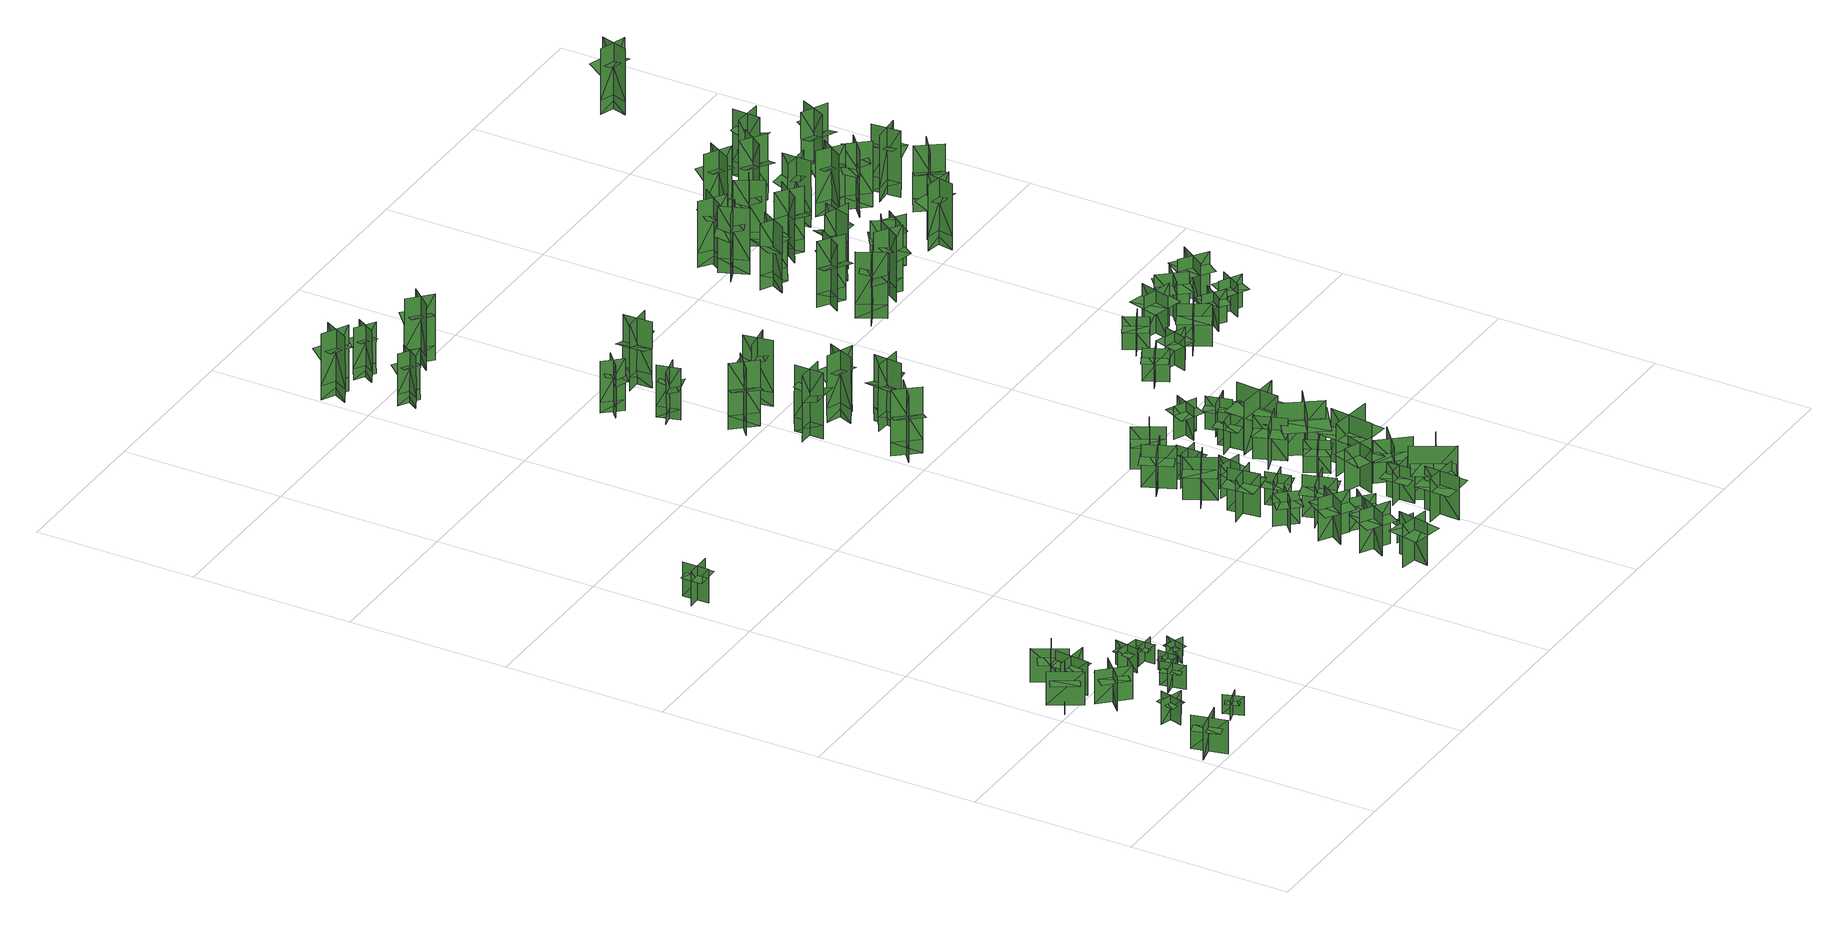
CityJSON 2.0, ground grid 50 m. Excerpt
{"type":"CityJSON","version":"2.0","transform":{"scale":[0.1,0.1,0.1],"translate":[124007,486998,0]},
"CityObjects":{
"tree1":{"type":"SolitaryVegetationObject","geometry":[{"type":"MultiSurface","lod":"1","boundaries":[[[0,1,2]],[[0,2,3]],[[4,5,6]],[[4,6,7]],[[8,9,10]],[[8,10,11]],[[8,11,12]],[[8,12,13]]]}]},
"tree2":{"type":"SolitaryVegetationObject","geometry":[{"type":"MultiSurface","lod":"1","boundaries":[[[14,15,16]],[[14,16,17]],[[18,19,20]],[[18,20,21]],[[22,23,24]],[[22,24,25]],[[22,25,26]],[[22,26,27]]]}]},
"tree3":{"type":"SolitaryVegetationObject","geometry":[{"type":"MultiSurface","lod":"1","boundaries":[[[28,29,30]],[[28,30,31]],[[32,33,34]],[[32,34,35]],[[36,37,38]],[[36,38,39]],[[36,39,40]],[[36,40,41]]]}]},
"tree4":{"type":"SolitaryVegetationObject","geometry":[{"type":"MultiSurface","lod":"1","boundaries":[[[42,43,44]],[[42,44,45]],[[46,47,48]],[[46,48,49]],[[50,51,52]],[[50,52,53]],[[50,53,54]],[[50,54,55]]]}]},
"tree5":{"type":"SolitaryVegetationObject","geometry":[{"type":"MultiSurface","lod":"1","boundaries":[[[56,57,58]],[[56,58,59]],[[60,61,62]],[[60,62,63]],[[64,65,66]],[[64,66,67]],[[64,67,68]],[[64,68,69]]]}]},
"tree6":{"type":"SolitaryVegetationObject","geometry":[{"type":"MultiSurface","lod":"1","boundaries":[[[70,71,72]],[[70,72,73]],[[74,75,76]],[[74,76,77]],[[78,79,80]],[[78,80,81]],[[78,81,82]],[[78,82,83]]]}]},
"tree7":{"type":"SolitaryVegetationObject","geometry":[{"type":"MultiSurface","lod":"1","boundaries":[[[84,85,86]],[[84,86,87]],[[88,89,90]],[[88,90,91]],[[92,93,94]],[[92,94,95]],[[92,95,96]],[[92,96,97]]]}]},
"tree8":{"type":"SolitaryVegetationObject","geometry":[{"type":"MultiSurface","lod":"1","boundaries":[[[98,99,100]],[[98,100,101]],[[102,103,104]],[[102,104,105]],[[106,107,108]],[[106,108,109]],[[106,109,110]],[[106,110,111]]]}]},
"tree9":{"type":"SolitaryVegetationObject","geometry":[{"type":"MultiSurface","lod":"1","boundaries":[[[112,113,114]],[[112,114,115]],[[116,117,118]],[[116,118,119]],[[120,121,122]],[[120,122,123]],[[120,123,124]],[[120,124,125]]]}]},
"tree10":{"type":"SolitaryVegetationObject","geometry":[{"type":"MultiSurface","lod":"1","boundaries":[[[126,127,128]],[[126,128,129]],[[130,131,132]],[[130,132,133]],[[134,135,136]],[[134,136,137]],[[134,137,138]],[[134,138,139]]]}]},
"tree11":{"type":"SolitaryVegetationObject","geometry":[{"type":"MultiSurface","lod":"1","boundaries":[[[140,141,142]],[[140,142,143]],[[144,145,146]],[[144,146,147]],[[148,149,150]],[[148,150,151]],[[148,151,152]],[[148,152,153]]]}]},
"tree12":{"type":"SolitaryVegetationObject","geometry":[{"type":"MultiSurface","lod":"1","boundaries":[[[154,155,156]],[[154,156,157]],[[158,159,160]],[[158,160,161]],[[162,163,164]],[[162,164,165]],[[162,165,166]],[[162,166,167]]]}]},
"tree13":{"type":"SolitaryVegetationObject","geometry":[{"type":"MultiSurface","lod":"1","boundaries":[[[168,169,170]],[[168,170,171]],[[172,173,174]],[[172,174,175]],[[176,177,178]],[[176,178,179]],[[176,180,181]],[[176,181,177]]]}]},
"tree14":{"type":"SolitaryVegetationObject","geometry":[{"type":"MultiSurface","lod":"1","boundaries":[[[182,183,184]],[[182,184,185]],[[186,187,188]],[[186,188,189]],[[190,191,192]],[[190,192,193]],[[190,193,194]],[[190,194,195]]]}]},
"tree15":{"type":"SolitaryVegetationObject","geometry":[{"type":"MultiSurface","lod":"1","boundaries":[[[196,197,198]],[[196,198,199]],[[200,201,202]],[[200,202,203]],[[204,205,206]],[[204,206,207]],[[204,207,208]],[[204,208,209]]]}]},
"tree16":{"type":"SolitaryVegetationObject","geometry":[{"type":"MultiSurface","lod":"1","boundaries":[[[210,211,212]],[[210,212,213]],[[214,215,216]],[[214,216,217]],[[218,219,220]],[[218,220,221]],[[218,221,222]],[[218,222,223]]]}]},
"tree17":{"type":"SolitaryVegetationObject","geometry":[{"type":"MultiSurface","lod":"1","boundaries":[[[224,225,226]],[[224,226,227]],[[228,229,230]],[[228,230,231]],[[232,233,234]],[[232,234,235]],[[232,235,236]],[[232,236,237]]]}]},
"tree18":{"type":"SolitaryVegetationObject","geometry":[{"type":"MultiSurface","lod":"1","boundaries":[[[238,239,240]],[[238,240,241]],[[242,243,244]],[[242,244,245]],[[246,247,248]],[[246,248,249]],[[246,249,250]],[[246,250,251]]]}]},
"tree19":{"type":"SolitaryVegetationObject","geometry":[{"type":"MultiSurface","lod":"1","boundaries":[[[252,253,254]],[[252,254,255]],[[256,257,258]],[[256,258,259]],[[260,261,262]],[[260,262,263]],[[260,263,264]],[[260,264,265]]]}]},
"tree20":{"type":"SolitaryVegetationObject","geometry":[{"type":"MultiSurface","lod":"1","boundaries":[[[266,267,268]],[[266,268,269]],[[270,271,272]],[[270,272,273]],[[274,275,276]],[[274,276,277]],[[274,277,278]],[[274,278,279]]]}]},
"tree21":{"type":"SolitaryVegetationObject","geometry":[{"type":"MultiSurface","lod":"1","boundaries":[[[280,281,282]],[[280,282,283]],[[284,285,286]],[[284,286,287]],[[288,289,290]],[[288,290,291]],[[288,291,292]],[[288,292,293]]]}]},
"tree22":{"type":"SolitaryVegetationObject","geometry":[{"type":"MultiSurface","lod":"1","boundaries":[[[294,295,296]],[[294,296,297]],[[298,299,300]],[[298,300,301]],[[302,303,304]],[[302,304,305]],[[302,305,306]],[[302,306,307]]]}]},
"tree23":{"type":"SolitaryVegetationObject","geometry":[{"type":"MultiSurface","lod":"1","boundaries":[[[308,309,310]],[[308,310,311]],[[312,313,314]],[[312,314,315]],[[316,317,318]],[[316,318,319]],[[316,319,320]],[[316,320,321]]]}]},
"tree24":{"type":"SolitaryVegetationObject","geometry":[{"type":"MultiSurface","lod":"1","boundaries":[[[322,323,324]],[[322,324,325]],[[326,327,328]],[[326,328,329]],[[330,331,327]],[[330,327,326]],[[332,333,323]],[[332,323,322]],[[334,335,336]],[[334,336,337]],[[338,339,340]],[[338,340,341]]]}]},
"tree25":{"type":"SolitaryVegetationObject","geometry":[{"type":"MultiSurface","lod":"1","boundaries":[[[342,343,344]],[[342,344,345]],[[346,347,348]],[[346,348,349]],[[350,351,347]],[[350,347,346]],[[352,353,343]],[[352,343,342]],[[354,355,356]],[[354,356,357]],[[358,359,360]],[[358,360,361]]]}]},
"tree26":{"type":"SolitaryVegetationObject","geometry":[{"type":"MultiSurface","lod":"1","boundaries":[[[362,363,364]],[[362,364,365]],[[366,367,368]],[[366,368,369]],[[370,371,372]],[[370,372,373]],[[370,373,374]],[[370,374,375]]]}]},
"tree27":{"type":"SolitaryVegetationObject","geometry":[{"type":"MultiSurface","lod":"1","boundaries":[[[376,377,378]],[[376,378,379]],[[380,381,382]],[[380,382,383]],[[384,385,381]],[[384,381,380]],[[386,387,377]],[[386,377,376]],[[388,389,390]],[[388,390,391]],[[392,393,394]],[[392,394,395]]]}]},
"tree28":{"type":"SolitaryVegetationObject","geometry":[{"type":"MultiSurface","lod":"1","boundaries":[[[396,397,398]],[[396,398,399]],[[400,401,402]],[[400,402,403]],[[404,405,406]],[[404,406,407]],[[404,407,408]],[[404,408,409]]]}]},
"tree29":{"type":"SolitaryVegetationObject","geometry":[{"type":"MultiSurface","lod":"1","boundaries":[[[410,411,412]],[[410,412,413]],[[414,415,416]],[[414,416,417]],[[418,419,420]],[[418,420,421]],[[418,421,422]],[[418,422,423]]]}]},
"tree30":{"type":"SolitaryVegetationObject","geometry":[{"type":"MultiSurface","lod":"1","boundaries":[[[424,425,426]],[[424,426,427]],[[428,429,430]],[[428,430,431]],[[432,433,434]],[[432,434,435]],[[432,435,436]],[[432,436,437]]]}]},
"tree31":{"type":"SolitaryVegetationObject","geometry":[{"type":"MultiSurface","lod":"1","boundaries":[[[438,439,440]],[[438,440,441]],[[442,443,444]],[[442,444,445]],[[446,447,443]],[[446,443,442]],[[448,449,439]],[[448,439,438]],[[450,451,452]],[[450,452,453]],[[454,455,456]],[[454,456,457]]]}]},
"tree32":{"type":"SolitaryVegetationObject","geometry":[{"type":"MultiSurface","lod":"1","boundaries":[[[458,459,460]],[[458,460,461]],[[462,463,464]],[[462,464,465]],[[466,467,463]],[[466,463,462]],[[468,469,459]],[[468,459,458]],[[470,471,472]],[[470,472,473]],[[474,475,476]],[[474,476,477]]]}]},
"tree33":{"type":"SolitaryVegetationObject","geometry":[{"type":"MultiSurface","lod":"1","boundaries":[[[478,479,480]],[[478,480,481]],[[482,483,484]],[[482,484,485]],[[486,487,483]],[[486,483,482]],[[488,489,479]],[[488,479,478]],[[490,491,492]],[[490,492,493]],[[494,495,496]],[[494,496,497]]]}]},
"tree34":{"type":"SolitaryVegetationObject","geometry":[{"type":"MultiSurface","lod":"1","boundaries":[[[498,499,500]],[[498,500,501]],[[502,503,504]],[[502,504,505]],[[506,507,503]],[[506,503,502]],[[508,509,499]],[[508,499,498]],[[510,511,512]],[[510,512,513]],[[514,515,516]],[[514,516,517]]]}]},
"tree35":{"type":"SolitaryVegetationObject","geometry":[{"type":"MultiSurface","lod":"1","boundaries":[[[518,519,520]],[[518,520,521]],[[522,523,524]],[[522,524,525]],[[526,527,528]],[[526,528,529]],[[526,529,530]],[[526,530,531]]]}]},
"tree36":{"type":"SolitaryVegetationObject","geometry":[{"type":"MultiSurface","lod":"1","boundaries":[[[532,533,534]],[[532,534,535]],[[536,537,538]],[[536,538,539]],[[540,541,542]],[[540,542,543]],[[540,543,544]],[[540,544,545]]]}]},
"tree37":{"type":"SolitaryVegetationObject","geometry":[{"type":"MultiSurface","lod":"1","boundaries":[[[546,547,548]],[[546,548,549]],[[550,551,552]],[[550,552,553]],[[554,555,551]],[[554,551,550]],[[556,557,547]],[[556,547,546]],[[558,559,560]],[[558,560,561]],[[562,563,564]],[[562,564,565]]]}]},
"tree38":{"type":"SolitaryVegetationObject","geometry":[{"type":"MultiSurface","lod":"1","boundaries":[[[566,567,568]],[[566,568,569]],[[570,571,572]],[[570,572,573]],[[574,575,576]],[[574,576,577]],[[574,577,578]],[[574,578,579]]]}]},
"tree39":{"type":"SolitaryVegetationObject","geometry":[{"type":"MultiSurface","lod":"1","boundaries":[[[580,581,582]],[[580,582,583]],[[584,585,586]],[[584,586,587]],[[588,589,590]],[[588,590,591]],[[588,591,592]],[[588,592,593]]]}]},
"tree40":{"type":"SolitaryVegetationObject","geometry":[{"type":"MultiSurface","lod":"1","boundaries":[[[594,595,596]],[[594,596,597]],[[598,599,600]],[[598,600,601]],[[602,603,599]],[[602,599,598]],[[604,605,595]],[[604,595,594]],[[606,607,608]],[[606,608,609]],[[610,611,612]],[[610,612,613]]]}]},
"tree41":{"type":"SolitaryVegetationObject","geometry":[{"type":"MultiSurface","lod":"1","boundaries":[[[614,615,616]],[[614,616,617]],[[618,619,620]],[[618,620,621]],[[622,623,624]],[[622,624,625]],[[622,625,626]],[[622,626,627]]]}]},
"tree42":{"type":"SolitaryVegetationObject","geometry":[{"type":"MultiSurface","lod":"1","boundaries":[[[628,629,630]],[[628,630,631]],[[632,633,634]],[[632,634,635]],[[636,637,633]],[[636,633,632]],[[638,639,629]],[[638,629,628]],[[640,641,642]],[[640,642,643]],[[644,645,646]],[[644,646,647]]]}]},
"tree43":{"type":"SolitaryVegetationObject","geometry":[{"type":"MultiSurface","lod":"1","boundaries":[[[648,649,650]],[[648,650,651]],[[652,653,654]],[[652,654,655]],[[656,657,658]],[[656,658,659]],[[656,659,660]],[[656,660,661]]]}]},
"tree44":{"type":"SolitaryVegetationObject","geometry":[{"type":"MultiSurface","lod":"1","boundaries":[[[662,663,664]],[[662,664,665]],[[666,667,668]],[[666,668,669]],[[670,671,667]],[[670,667,666]],[[672,673,663]],[[672,663,662]],[[674,675,676]],[[674,676,677]],[[678,679,680]],[[678,680,681]]]}]},
"tree45":{"type":"SolitaryVegetationObject","geometry":[{"type":"MultiSurface","lod":"1","boundaries":[[[682,683,684]],[[682,684,685]],[[686,687,688]],[[686,688,689]],[[690,691,687]],[[690,687,686]],[[692,693,683]],[[692,683,682]],[[694,695,696]],[[694,696,697]],[[698,699,700]],[[698,700,701]]]}]},
"tree46":{"type":"SolitaryVegetationObject","geometry":[{"type":"MultiSurface","lod":"1","boundaries":[[[702,703,704]],[[702,704,705]],[[706,707,708]],[[706,708,709]],[[710,711,707]],[[710,707,706]],[[712,713,703]],[[712,703,702]],[[714,715,716]],[[714,716,717]],[[718,719,720]],[[718,720,721]]]}]},
"tree47":{"type":"SolitaryVegetationObject","geometry":[{"type":"MultiSurface","lod":"1","boundaries":[[[722,723,724]],[[722,724,725]],[[726,727,728]],[[726,728,729]],[[730,731,732]],[[730,732,733]],[[730,733,734]],[[730,734,735]]]}]},
"tree48":{"type":"SolitaryVegetationObject","geometry":[{"type":"MultiSurface","lod":"1","boundaries":[[[736,737,738]],[[736,738,739]],[[740,741,742]],[[740,742,743]],[[744,745,746]],[[744,746,747]],[[744,747,748]],[[744,748,749]]]}]},
"tree49":{"type":"SolitaryVegetationObject","geometry":[{"type":"MultiSurface","lod":"1","boundaries":[[[750,751,752]],[[750,752,753]],[[754,755,756]],[[754,756,757]],[[758,759,760]],[[758,760,761]],[[758,761,762]],[[758,762,763]]]}]},
"tree50":{"type":"SolitaryVegetationObject","geometry":[{"type":"MultiSurface","lod":"1","boundaries":[[[764,765,766]],[[764,766,767]],[[768,769,770]],[[768,770,771]],[[772,773,774]],[[772,774,775]],[[772,775,776]],[[772,776,777]]]}]},
"tree51":{"type":"SolitaryVegetationObject","geometry":[{"type":"MultiSurface","lod":"1","boundaries":[[[778,779,780]],[[778,780,781]],[[782,783,784]],[[782,784,785]],[[786,787,788]],[[786,788,789]],[[786,789,790]],[[786,790,791]]]}]},
"tree52":{"type":"SolitaryVegetationObject","geometry":[{"type":"MultiSurface","lod":"1","boundaries":[[[792,793,794]],[[792,794,795]],[[796,797,798]],[[796,798,799]],[[800,801,802]],[[800,802,803]],[[800,803,804]],[[800,804,805]]]}]},
"tree53":{"type":"SolitaryVegetationObject","geometry":[{"type":"MultiSurface","lod":"1","boundaries":[[[806,807,808]],[[806,808,809]],[[810,811,812]],[[810,812,813]],[[814,815,816]],[[814,816,817]],[[814,817,818]],[[814,818,819]]]}]},
"tree54":{"type":"SolitaryVegetationObject","geometry":[{"type":"MultiSurface","lod":"1","boundaries":[[[820,821,822]],[[820,822,823]],[[824,825,826]],[[824,826,827]],[[828,829,830]],[[828,830,831]],[[828,831,832]],[[828,832,833]]]}]},
"tree55":{"type":"SolitaryVegetationObject","geometry":[{"type":"MultiSurface","lod":"1","boundaries":[[[834,835,836]],[[834,836,837]],[[838,839,840]],[[838,840,841]],[[842,843,844]],[[842,844,845]],[[842,845,846]],[[842,846,847]]]}]},
"tree56":{"type":"SolitaryVegetationObject","geometry":[{"type":"MultiSurface","lod":"1","boundaries":[[[848,849,850]],[[848,850,851]],[[852,853,854]],[[852,854,855]],[[856,857,853]],[[856,853,852]],[[858,859,849]],[[858,849,848]],[[860,861,862]],[[860,862,863]],[[864,865,866]],[[864,866,867]]]}]},
"tree57":{"type":"SolitaryVegetationObject","geometry":[{"type":"MultiSurface","lod":"1","boundaries":[[[868,869,870]],[[868,870,871]],[[872,873,874]],[[872,874,875]],[[876,877,878]],[[876,878,879]],[[876,879,880]],[[876,880,881]]]}]},
"tree58":{"type":"SolitaryVegetationObject","geometry":[{"type":"MultiSurface","lod":"1","boundaries":[[[882,883,884]],[[882,884,885]],[[886,887,888]],[[886,888,889]],[[890,891,887]],[[890,887,886]],[[892,893,883]],[[892,883,882]],[[894,895,896]],[[894,896,897]],[[898,899,900]],[[898,900,901]]]}]},
"tree59":{"type":"SolitaryVegetationObject","geometry":[{"type":"MultiSurface","lod":"1","boundaries":[[[902,903,904]],[[902,904,905]],[[906,907,908]],[[906,908,909]],[[910,911,912]],[[910,912,913]],[[910,913,914]],[[910,914,915]]]}]},
"tree60":{"type":"SolitaryVegetationObject","geometry":[{"type":"MultiSurface","lod":"1","boundaries":[[[916,917,918]],[[916,918,919]],[[920,921,922]],[[920,922,923]],[[924,925,921]],[[924,921,920]],[[926,927,917]],[[926,917,916]],[[928,929,930]],[[928,930,931]],[[932,933,934]],[[932,934,935]]]}]},
"tree61":{"type":"SolitaryVegetationObject","geometry":[{"type":"MultiSurface","lod":"1","boundaries":[[[936,937,938]],[[936,938,939]],[[940,941,942]],[[940,942,943]],[[944,945,946]],[[944,946,947]],[[944,947,948]],[[944,948,949]]]}]},
"tree62":{"type":"SolitaryVegetationObject","geometry":[{"type":"MultiSurface","lod":"1","boundaries":[[[950,951,952]],[[950,952,953]],[[954,955,956]],[[954,956,957]],[[958,959,955]],[[958,955,954]],[[960,961,951]],[[960,951,950]],[[962,963,964]],[[962,964,965]],[[966,967,968]],[[966,968,969]]]}]},
"tree63":{"type":"SolitaryVegetationObject","geometry":[{"type":"MultiSurface","lod":"1","boundaries":[[[970,971,972]],[[970,972,973]],[[974,975,976]],[[974,976,977]],[[978,979,975]],[[978,975,974]],[[980,981,971]],[[980,971,970]],[[982,983,984]],[[982,984,985]],[[986,987,988]],[[986,988,989]]]}]},
"tree64":{"type":"SolitaryVegetationObject","geometry":[{"type":"MultiSurface","lod":"1","boundaries":[[[990,991,992]],[[990,992,993]],[[994,995,996]],[[994,996,997]],[[998,999,1000]],[[998,1000,1001]],[[998,1001,1002]],[[998,1002,1003]]]}]},
"tree65":{"type":"SolitaryVegetationObject","geometry":[{"type":"MultiSurface","lod":"1","boundaries":[[[1004,1005,1006]],[[1004,1006,1007]],[[1008,1009,1010]],[[1008,1010,1011]],[[1012,1013,1009]],[[1012,1009,1008]],[[1014,1015,1005]],[[1014,1005,1004]],[[1016,1017,1018]],[[1016,1018,1019]],[[1020,1021,1022]],[[1020,1022,1023]]]}]},
"tree66":{"type":"SolitaryVegetationObject","geometry":[{"type":"MultiSurface","lod":"1","boundaries":[[[1024,1025,1026]],[[1024,1026,1027]],[[1028,1029,1030]],[[1028,1030,1031]],[[1032,1033,1029]],[[1032,1029,1028]],[[1034,1035,1025]],[[1034,1025,1024]],[[1036,1037,1038]],[[1036,1038,1039]],[[1040,1041,1042]],[[1040,1042,1043]]]}]},
"tree67":{"type":"SolitaryVegetationObject","geometry":[{"type":"MultiSurface","lod":"1","boundaries":[[[1044,1045,1046]],[[1044,1046,1047]],[[1048,1049,1050]],[[1048,1050,1051]],[[1052,1053,1054]],[[1052,1054,1055]],[[1052,1055,1056]],[[1052,1056,1057]]]}]},
"tree68":{"type":"SolitaryVegetationObject","geometry":[{"type":"MultiSurface","lod":"1","boundaries":[[[1058,1059,1060]],[[1058,1060,1061]],[[1062,1063,1064]],[[1062,1064,1065]],[[1066,1067,1063]],[[1066,1063,1062]],[[1068,1069,1059]],[[1068,1059,1058]],[[1070,1071,1072]],[[1070,1072,1073]],[[1074,1075,1076]],[[1074,1076,1077]]]}]},
"tree69":{"type":"SolitaryVegetationObject","geometry":[{"type":"MultiSurface","lod":"1","boundaries":[[[1078,1079,1080]],[[1078,1080,1081]],[[1082,1083,1084]],[[1082,1084,1085]],[[1086,1087,1083]],[[1086,1083,1082]],[[1088,1089,1079]],[[1088,1079,1078]],[[1090,1091,1092]],[[1090,1092,1093]],[[1094,1095,1096]],[[1094,1096,1097]]]}]},
"tree70":{"type":"SolitaryVegetationObject","geometry":[{"type":"MultiSurface","lod":"1","boundaries":[[[1098,1099,1100]],[[1098,1100,1101]],[[1102,1103,1104]],[[1102,1104,1105]],[[1106,1107,1103]],[[1106,1103,1102]],[[1108,1109,1099]],[[1108,1099,1098]],[[1110,1111,1112]],[[1110,1112,1113]],[[1114,1115,1116]],[[1114,1116,1117]]]}]},
"tree71":{"type":"SolitaryVegetationObject","geometry":[{"type":"MultiSurface","lod":"1","boundaries":[[[1118,1119,1120]],[[1118,1120,1121]],[[1122,1123,1124]],[[1122,1124,1125]],[[1126,1127,1128]],[[1126,1128,1129]],[[1126,1129,1130]],[[1126,1130,1131]]]}]},
"tree72":{"type":"SolitaryVegetationObject","geometry":[{"type":"MultiSurface","lod":"1","boundaries":[[[1132,1133,1134]],[[1132,1134,1135]],[[1136,1137,1138]],[[1136,1138,1139]],[[1140,1141,1137]],[[1140,1137,1136]],[[1142,1143,1133]],[[1142,1133,1132]],[[1144,1145,1146]],[[1144,1146,1147]],[[1148,1149,1150]],[[1148,1150,1151]]]}]},
"tree73":{"type":"SolitaryVegetationObject","geometry":[{"type":"MultiSurface","lod":"1","boundaries":[[[1152,1153,1154]],[[1152,1154,1155]],[[1156,1157,1158]],[[1156,1158,1159]],[[1160,1161,1162]],[[1160,1162,1163]],[[1160,1163,1164]],[[1160,1164,1165]]]}]},
"tree74":{"type":"SolitaryVegetationObject","geometry":[{"type":"MultiSurface","lod":"1","boundaries":[[[1166,1167,1168]],[[1166,1168,1169]],[[1170,1171,1172]],[[1170,1172,1173]],[[1174,1175,1171]],[[1174,1171,1170]],[[1176,1177,1167]],[[1176,1167,1166]],[[1178,1179,1180]],[[1178,1180,1181]],[[1182,1183,1184]],[[1182,1184,1185]]]}]},
"tree75":{"type":"SolitaryVegetationObject","geometry":[{"type":"MultiSurface","lod":"1","boundaries":[[[1186,1187,1188]],[[1186,1188,1189]],[[1190,1191,1192]],[[1190,1192,1193]],[[1194,1195,1191]],[[1194,1191,1190]],[[1196,1197,1187]],[[1196,1187,1186]],[[1198,1199,1200]],[[1198,1200,1201]],[[1202,1203,1204]],[[1202,1204,1205]]]}]},
"tree76":{"type":"SolitaryVegetationObject","geometry":[{"type":"MultiSurface","lod":"1","boundaries":[[[1206,1207,1208]],[[1206,1208,1209]],[[1210,1211,1212]],[[1210,1212,1213]],[[1214,1215,1211]],[[1214,1211,1210]],[[1216,1217,1207]],[[1216,1207,1206]],[[1218,1219,1220]],[[1218,1220,1221]],[[1222,1223,1224]],[[1222,1224,1225]]]}]},
"tree77":{"type":"SolitaryVegetationObject","geometry":[{"type":"MultiSurface","lod":"1","boundaries":[[[1226,1227,1228]],[[1226,1228,1229]],[[1230,1231,1232]],[[1230,1232,1233]],[[1234,1235,1231]],[[1234,1231,1230]],[[1236,1237,1227]],[[1236,1227,1226]],[[1238,1239,1240]],[[1238,1240,1241]],[[1242,1243,1244]],[[1242,1244,1245]]]}]},
"tree78":{"type":"SolitaryVegetationObject","geometry":[{"type":"MultiSurface","lod":"1","boundaries":[[[1246,1247,1248]],[[1246,1248,1249]],[[1250,1251,1252]],[[1250,1252,1253]],[[1254,1255,1251]],[[1254,1251,1250]],[[1256,1257,1247]],[[1256,1247,1246]],[[1258,1259,1260]],[[1258,1260,1261]],[[1262,1263,1264]],[[1262,1264,1265]]]}]},
"tree79":{"type":"SolitaryVegetationObject","geometry":[{"type":"MultiSurface","lod":"1","boundaries":[[[1266,1267,1268]],[[1266,1268,1269]],[[1270,1271,1272]],[[1270,1272,1273]],[[1274,1275,1271]],[[1274,1271,1270]],[[1276,1277,1267]],[[1276,1267,1266]],[[1278,1279,1280]],[[1278,1280,1281]],[[1282,1283,1284]],[[1282,1284,1285]]]}]},
"tree80":{"type":"SolitaryVegetationObject","geometry":[{"type":"MultiSurface","lod":"1","boundaries":[[[1286,1287,1288]],[[1286,1288,1289]],[[1290,1291,1292]],[[1290,1292,1293]],[[1294,1295,1291]],[[1294,1291,1290]],[[1296,1297,1287]],[[1296,1287,1286]],[[1298,1299,1300]],[[1298,1300,1301]],[[1302,1303,1304]],[[1302,1304,1305]]]}]},
"tree81":{"type":"SolitaryVegetationObject","geometry":[{"type":"MultiSurface","lod":"1","boundaries":[[[1306,1307,1308]],[[1306,1308,1309]],[[1310,1311,1312]],[[1310,1312,1313]],[[1314,1315,1311]],[[1314,1311,1310]],[[1316,1317,1307]],[[1316,1307,1306]],[[1318,1319,1320]],[[1318,1320,1321]],[[1322,1323,1324]],[[1322,1324,1325]]]}]},
"tree82":{"type":"SolitaryVegetationObject","geometry":[{"type":"MultiSurface","lod":"1","boundaries":[[[1326,1327,1328]],[[1326,1328,1329]],[[1330,1331,1332]],[[1330,1332,1333]],[[1334,1335,1331]],[[1334,1331,1330]],[[1336,1337,1327]],[[1336,1327,1326]],[[1338,1339,1340]],[[1338,1340,1341]],[[1342,1343,1344]],[[1342,1344,1345]]]}]},
"tree83":{"type":"SolitaryVegetationObject","geometry":[{"type":"MultiSurface","lod":"1","boundaries":[[[1346,1347,1348]],[[1346,1348,1349]],[[1350,1351,1352]],[[1350,1352,1353]],[[1354,1355,1351]],[[1354,1351,1350]],[[1356,1357,1347]],[[1356,1347,1346]],[[1358,1359,1360]],[[1358,1360,1361]],[[1362,1363,1364]],[[1362,1364,1365]]]}]},
"tree84":{"type":"SolitaryVegetationObject","geometry":[{"type":"MultiSurface","lod":"1","boundaries":[[[1366,1367,1368]],[[1366,1368,1369]],[[1370,1371,1372]],[[1370,1372,1373]],[[1374,1375,1371]],[[1374,1371,1370]],[[1376,1377,1367]],[[1376,1367,1366]],[[1378,1379,1380]],[[1378,1380,1381]],[[1382,1383,1384]],[[1382,1384,1385]]]}]}
},
"vertices":[
[42,112,12],[67,6,12],[67,6,121],[42,112,121],[4,50,12],[4,50,121],[110,74,121],[110,74,12],[44,103,92],[9,93,92],[32,11,92],[67,21,92],[102,30,92],[79,112,92],
[161,272,12],[139,198,12],[139,198,90],[161,272,90],[115,247,12],[115,247,90],[190,225,90],[190,225,12],[159,266,69],[134,272,69],[119,213,69],[144,207,69],[169,201,69],[184,260,69],
[50,578,12],[103,484,12],[103,484,120],[50,578,120],[31,508,12],[31,508,120],[125,561,120],[125,561,12],[55,570,92],[24,551,92],[69,479,92],[99,498,92],[130,517,92],[85,589,92],
[285,106,14],[226,87,14],[226,87,76],[285,106,76],[248,125,14],[248,125,76],[267,66,76],[267,66,14],[280,105,59],[272,124,59],[227,107,59],[234,88,59],[241,68,59],[287,85,59],
[125,465,10],[199,385,10],[199,385,119],[125,465,119],[122,392,10],[122,392,119],[202,466,119],[202,466,10],[131,458,90],[106,432,90],[166,372,90],[191,398,90],[217,424,90],[157,484,90],
[162,610,12],[151,502,12],[151,502,121],[162,610,121],[105,563,12],[105,563,121],[214,553,121],[214,553,12],[160,600,92],[124,602,92],[120,518,92],[156,516,92],[192,514,92],[197,599,92],
[119,603,12],[215,654,12],[215,654,120],[119,603,120],[189,582,12],[189,582,120],[138,678,120],[138,678,12],[128,607,92],[146,576,92],[219,619,92],[201,650,92],[182,682,92],[109,638,92],
[299,354,13],[312,277,13],[312,277,91],[299,354,91],[269,311,13],[269,311,91],[345,324,91],[345,324,13],[300,347,70],[274,341,70],[287,282,70],[313,288,70],[338,293,70],[325,352,70],
[326,441,12],[340,517,12],[340,517,90],[326,441,90],[369,470,12],[369,470,90],[293,485,90],[293,485,12],[327,448,69],[353,444,69],[362,504,69],[336,508,69],[310,511,69],[302,451,69],
[402,370,11],[340,371,11],[340,371,74],[402,370,74],[373,400,11],[373,400,74],[372,337,74],[372,337,11],[397,370,57],[396,391,57],[348,389,57],[348,369,57],[349,348,57],[398,349,57],
[421,453,13],[358,454,13],[358,454,75],[421,453,75],[391,483,13],[391,483,75],[390,421,75],[390,421,13],[415,453,58],[415,474,58],[366,473,58],[367,452,58],[367,431,58],[416,433,58],
[430,356,13],[449,415,13],[449,415,75],[430,356,75],[467,375,13],[467,375,75],[408,395,75],[408,395,13],[431,361,58],[451,355,58],[465,402,58],[445,408,58],[425,414,58],[412,367,58],
[110,1703,18],[27,1701,18],[27,1701,128],[110,1703,128],[62,1748,18],[64,1665,18],[64,1665,128],[62,1748,128],[103,1703,99],[27,1701,99],[28,1668,99],[104,1670,99],[102,1736,99],[26,1733,99],
[1221,13,18],[1239,111,18],[1239,111,156],[1221,13,156],[1276,50,18],[1178,68,18],[1178,68,156],[1276,50,156],[1276,50,118],[1285,99,118],[1187,117,118],[1178,68,118],[1169,19,118],[1267,1,118],
[1191,213,16],[1277,163,16],[1277,163,154],[1191,213,154],[1207,149,16],[1257,235,16],[1257,235,154],[1207,149,154],[1207,149,115],[1250,124,115],[1300,210,115],[1257,235,115],[1214,260,115],[1164,174,115],
[1191,346,16],[1275,291,16],[1275,291,155],[1191,346,155],[1204,281,16],[1259,364,16],[1259,364,155],[1204,281,155],[1204,281,116],[1246,253,116],[1301,337,116],[1259,364,116],[1217,391,116],[1163,308,116],
[1296,106,23],[1318,157,23],[1318,157,100],[1296,106,100],[1330,119,23],[1279,141,23],[1279,141,100],[1330,119,100],[1330,119,78],[1341,145,78],[1290,166,78],[1279,141,78],[1269,115,78],[1319,94,78],
[1245,435,18],[1194,493,18],[1194,493,125],[1245,435,125],[1249,486,18],[1190,435,18],[1190,435,125],[1249,486,125],[1249,486,95],[1223,515,95],[1165,464,95],[1190,435,95],[1216,406,95],[1274,457,95],
[1273,291,21],[1331,240,21],[1331,240,128],[1273,291,128],[1276,240,21],[1327,298,21],[1327,298,128],[1276,240,128],[1276,240,98],[1306,214,98],[1356,273,98],[1327,298,98],[1298,324,98],[1247,265,98],
[1264,607,17],[1165,595,17],[1165,595,156],[1264,607,156],[1212,648,17],[1224,550,17],[1224,550,156],[1212,648,156],[1212,648,117],[1163,642,117],[1175,544,117],[1224,550,117],[1274,556,117],[1262,655,117],
[1338,414,19],[1242,385,19],[1242,385,157],[1338,414,157],[1279,446,19],[1308,350,19],[1308,350,157],[1279,446,157],[1279,446,119],[1232,431,119],[1260,336,119],[1308,350,119],[1356,365,119],[1327,460,119],
[1182,717,17],[1271,761,17],[1271,761,156],[1182,717,156],[1245,695,17],[1200,784,17],[1200,784,156],[1245,695,156],[1245,695,117],[1289,717,117],[1245,806,117],[1200,784,117],[1156,762,117],[1200,673,117],
[1330,543,19],[1254,525,19],[1254,525,126],[1330,543,126],[1286,570,19],[1304,495,19],[1304,495,126],[1286,570,126],[1286,570,96],[1248,561,96],[1266,486,96],[1304,495,96],[1341,504,96],[1324,579,96],
[550,2933,70],[610,2895,70],[609,2894,203],[549,2932,203],[561,2880,70],[599,2941,70],[599,2941,203],[561,2881,203],[561,2881,34],[599,2941,34],[549,2932,34],[609,2894,34],[549,2932,135],[609,2895,135],[629,2925,148],[568,2963,148],[601,2900,156],[556,2928,156],[542,2905,163],[587,2877,163],
[480,3138,75],[559,3094,75],[558,3093,245],[479,3137,245],[498,3072,75],[542,3151,75],[542,3152,245],[498,3073,245],[498,3073,30],[542,3152,30],[479,3137,30],[558,3093,30],[479,3138,158],[559,3093,158],[581,3134,174],[502,3178,174],[548,3099,185],[488,3132,185],[471,3102,194],[531,3069,194],
[1201,917,18],[1241,826,18],[1241,826,157],[1201,917,157],[1177,856,18],[1268,895,18],[1268,895,157],[1177,856,157],[1177,856,118],[1196,810,118],[1288,850,118],[1268,895,118],[1248,941,118],[1157,902,118],
[1053,1533,70],[995,1603,70],[997,1604,240],[1054,1534,240],[1060,1601,70],[990,1543,70],[991,1543,240],[1061,1601,240],[1061,1601,25],[991,1543,25],[1054,1534,25],[997,1604,25],[1054,1534,153],[996,1603,153],[961,1574,169],[1019,1504,169],[1004,1594,180],[1048,1542,180],[1074,1564,189],[1031,1616,189],
[1286,649,19],[1301,725,19],[1301,725,127],[1286,649,127],[1329,677,19],[1253,692,19],[1253,692,127],[1329,677,127],[1329,677,97],[1337,715,97],[1261,730,97],[1253,692,97],[1246,654,97],[1322,639,97],
[1476,54,19],[1481,167,19],[1481,167,160],[1476,54,160],[1542,114,19],[1429,120,19],[1429,120,160],[1542,114,160],[1484,60,115],[1536,59,115],[1540,172,115],[1488,173,115],[1435,175,115],[1432,62,115],
[1326,818,19],[1248,817,19],[1248,817,127],[1326,818,127],[1289,854,19],[1290,777,19],[1290,777,127],[1289,854,127],[1289,854,97],[1250,854,97],[1251,776,97],[1290,777,97],[1328,777,97],[1328,854,97],
[961,2002,69],[902,2071,69],[903,2072,239],[962,2003,239],[967,2070,69],[898,2012,69],[898,2011,239],[967,2070,239],[967,2070,24],[898,2011,24],[962,2003,24],[903,2072,24],[961,2003,152],[903,2072,152],[868,2042,169],[926,1973,169],[911,2063,179],[955,2011,179],[981,2033,188],[937,2085,188],
[1034,1858,69],[943,1856,69],[943,1858,239],[1034,1859,239],[985,1906,69],[986,1815,69],[987,1815,239],[986,1906,239],[986,1906,24],[987,1815,24],[1034,1859,24],[943,1858,24],[1034,1859,152],[943,1857,152],[944,1811,168],[1035,1812,168],[956,1857,179],[1024,1859,179],[1023,1893,188],[955,1892,188],
[907,2251,61],[838,2233,61],[837,2235,195],[907,2252,195],[861,2279,61],[878,2210,61],[879,2210,195],[861,2279,195],[861,2279,26],[879,2210,26],[907,2252,26],[837,2235,26],[907,2251,126],[838,2234,126],[846,2199,139],[915,2216,139],[847,2237,147],[899,2250,147],[892,2276,155],[840,2263,155],
[855,2422,61],[802,2374,61],[801,2375,195],[854,2422,195],[801,2425,61],[849,2372,61],[849,2372,195],[802,2425,195],[802,2425,26],[849,2372,26],[854,2422,26],[801,2375,26],[855,2422,126],[802,2375,126],[826,2348,139],[879,2395,139],[809,2381,147],[848,2417,147],[830,2437,155],[791,2401,155],
[1493,205,21],[1490,293,21],[1490,293,131],[1493,205,131],[1541,256,21],[1453,253,21],[1453,253,131],[1541,256,131],[1499,210,95],[1540,213,95],[1535,300,95],[1494,298,95],[1454,296,95],[1458,208,95],
[1257,922,18],[1343,971,18],[1343,971,156],[1257,922,156],[1320,904,18],[1271,991,18],[1271,991,156],[1320,904,156],[1320,904,117],[1364,928,117],[1315,1015,117],[1271,991,117],[1228,966,117],[1277,879,117],
[623,3115,61],[684,3077,61],[683,3076,195],[623,3114,195],[636,3062,62],[673,3123,62],[672,3123,195],[635,3063,195],[635,3063,26],[672,3123,26],[623,3114,26],[683,3076,26],[623,3114,127],[684,3077,127],[703,3108,140],[642,3145,140],[675,3082,148],[630,3110,148],[616,3086,155],[661,3059,155],
[1617,207,15],[1496,138,15],[1496,138,188],[1617,207,188],[1511,236,15],[1579,116,15],[1579,116,188],[1511,236,188],[1604,211,132],[1572,266,132],[1453,195,132],[1485,140,132],[1518,85,132],[1637,156,132],
[1549,374,18],[1456,408,18],[1456,408,157],[1549,374,157],[1522,434,18],[1488,340,18],[1488,340,157],[1522,434,157],[1522,434,118],[1475,451,118],[1441,357,118],[1488,340,118],[1534,323,118],[1568,417,118],
[1132,1647,71],[1139,1738,71],[1140,1738,242],[1133,1647,242],[1184,1692,72],[1094,1699,72],[1094,1698,242],[1184,1691,242],[1184,1691,26],[1094,1698,26],[1133,1647,26],[1140,1738,26],[1133,1647,155],[1140,1738,155],[1094,1741,171],[1087,1651,171],[1139,1725,181],[1134,1657,181],[1168,1655,191],[1173,1723,191],
[1524,491,18],[1491,561,18],[1491,561,126],[1524,491,126],[1542,539,18],[1472,506,18],[1472,506,126],[1542,539,126],[1542,539,96],[1525,574,96],[1455,542,96],[1472,506,96],[1488,471,96],[1558,504,96],
[1067,1848,72],[1151,1815,72],[1151,1814,243],[1066,1847,243],[1094,1785,73],[1127,1870,73],[1127,1870,243],[1093,1786,243],[1093,1786,27],[1127,1870,27],[1066,1847,27],[1151,1814,27],[1067,1848,155],[1151,1814,155],[1168,1857,172],[1084,1891,172],[1139,1819,182],[1076,1843,182],[1063,1811,192],[1127,1787,192],
[1608,274,17],[1535,361,17],[1535,361,158],[1608,274,158],[1616,364,17],[1529,291,17],[1529,291,158],[1616,364,158],[1610,284,112],[1649,319,112],[1575,404,112],[1535,370,112],[1496,335,112],[1570,250,112],
[1013,2061,71],[1103,2076,71],[1103,2074,242],[1014,2059,242],[1069,2021,72],[1054,2110,72],[1053,2110,242],[1068,2021,242],[1068,2021,26],[1053,2110,26],[1014,2059,26],[1103,2074,26],[1013,2060,154],[1103,2075,154],[1095,2121,171],[1006,2105,171],[1091,2073,181],[1024,2061,181],[1030,2027,191],[1096,2039,191],
[758,3027,75],[825,2966,75],[824,2965,245],[757,3026,245],[761,2959,75],[822,3026,75],[821,3026,245],[760,2959,245],[760,2959,30],[821,3026,30],[757,3026,30],[824,2965,30],[757,3026,158],[824,2965,158],[856,3000,174],[789,3061,174],[815,2974,185],[765,3019,185],[742,2994,194],[792,2948,194],
[983,2361,76],[980,2452,76],[981,2452,246],[985,2361,246],[1030,2411,76],[939,2408,76],[939,2407,246],[1030,2410,246],[1030,2410,31],[939,2407,31],[985,2361,31],[981,2452,31],[984,2361,159],[981,2452,159],[934,2450,175],[938,2360,175],[981,2439,186],[984,2371,186],[1018,2373,195],[1016,2441,195],
[1523,628,18],[1489,722,18],[1489,722,157],[1523,628,157],[1552,688,18],[1458,654,18],[1458,654,157],[1552,688,157],[1552,688,118],[1535,735,118],[1441,701,118],[1458,654,118],[1475,608,118],[1569,641,118],
[1567,385,17],[1584,523,17],[1584,523,189],[1567,385,189],[1653,453,17],[1516,470,17],[1516,470,189],[1653,453,189],[1578,393,133],[1641,386,133],[1656,524,133],[1592,530,133],[1528,537,133],[1514,399,133],
[1542,808,20],[1465,800,20],[1465,800,128],[1542,808,128],[1503,841,20],[1511,764,20],[1511,764,128],[1503,841,128],[1503,841,97],[1464,837,97],[1472,760,97],[1511,764,97],[1549,768,97],[1541,845,97],
[1532,668,17],[1612,556,17],[1612,556,190],[1532,668,190],[1513,560,17],[1626,640,17],[1626,640,190],[1513,560,190],[1529,656,134],[1477,618,134],[1559,507,134],[1611,544,134],[1662,582,134],[1580,694,134],
[1491,912,19],[1524,983,19],[1524,983,127],[1491,912,127],[1540,930,19],[1469,963,19],[1469,963,127],[1540,930,127],[1540,930,97],[1556,965,97],[1486,998,97],[1469,963,97],[1453,928,97],[1523,895,97],
[1580,824,16],[1569,686,16],[1569,686,189],[1580,824,189],[1496,752,16],[1634,742,16],[1634,742,189],[1496,752,189],[1569,816,133],[1505,820,133],[1497,682,133],[1561,678,133],[1625,674,133],[1633,812,133],
[1537,866,19],[1612,885,19],[1612,885,127],[1537,866,127],[1581,839,19],[1562,914,19],[1562,914,127],[1581,839,127],[1581,839,97],[1619,848,97],[1600,924,97],[1562,914,97],[1525,905,97],[1543,830,97],
[1715,1201,10],[1748,1131,10],[1748,1131,118],[1715,1201,118],[1697,1152,10],[1767,1186,10],[1767,1186,118],[1697,1152,118],[1697,1152,88],[1714,1117,88],[1784,1151,88],[1767,1186,88],[1750,1220,88],[1680,1187,88],
[1852,1203,6],[1829,1129,6],[1829,1129,113],[1852,1203,113],[1806,1179,6],[1880,1156,6],[1880,1156,113],[1806,1179,113],[1806,1179,83],[1795,1142,83],[1869,1119,83],[1880,1156,83],[1892,1193,83],[1818,1216,83],
[1663,2032,72],[1581,1992,72],[1581,1993,242],[1662,2033,242],[1598,2054,72],[1638,1973,72],[1639,1973,242],[1598,2054,242],[1598,2054,27],[1639,1973,27],[1662,2033,27],[1581,1993,27],[1662,2033,155],[1581,1993,155],[1601,1951,172],[1683,1991,172],[1592,1998,182],[1653,2029,182],[1637,2059,191],[1577,2029,191],
[1819,1278,14],[1888,1314,14],[1888,1314,121],[1819,1278,121],[1868,1263,14],[1832,1331,14],[1832,1331,121],[1868,1263,121],[1868,1263,91],[1903,1281,91],[1866,1349,91],[1832,1331,91],[1798,1313,91],[1834,1245,91],
[1665,2122,74],[1591,2173,74],[1591,2174,245],[1666,2123,245],[1653,2189,75],[1602,2114,75],[1603,2114,245],[1654,2189,245],[1654,2189,29],[1603,2114,29],[1666,2123,29],[1591,2174,29],[1666,2122,158],[1591,2173,158],[1565,2135,174],[1640,2084,174],[1601,2166,184],[1658,2129,184],[1677,2157,194],[1621,2195,194],
[1993,1191,8],[1905,1145,8],[1905,1145,147],[1993,1191,147],[1930,1211,8],[1976,1123,8],[1976,1123,147],[1930,1211,147],[1930,1211,108],[1886,1189,108],[1931,1100,108],[1976,1123,108],[2020,1145,108],[1975,1234,108],
[1610,2296,75],[1654,2375,75],[1655,2375,246],[1612,2295,246],[1676,2315,76],[1597,2358,76],[1596,2357,246],[1676,2314,246],[1676,2314,30],[1596,2357,30],[1612,2295,30],[1655,2375,30],[1611,2295,158],[1655,2375,158],[1614,2397,175],[1571,2317,175],[1649,2364,185],[1617,2304,185],[1647,2288,194],[1679,2348,194],
[1914,1306,12],[2010,1280,12],[2010,1280,151],[1914,1306,151],[1946,1249,12],[1972,1345,12],[1972,1345,151],[1946,1249,151],[1946,1249,112],[1994,1236,112],[2020,1332,112],[1972,1345,112],[1924,1358,112],[1898,1262,112],
[1781,2072,72],[1731,1997,72],[1730,1997,242],[1780,2073,242],[1714,2059,72],[1790,2009,72],[1790,2009,242],[1715,2060,242],[1715,2060,27],[1790,2009,27],[1780,2073,27],[1730,1997,27],[1781,2072,155],[1730,1997,155],[1769,1971,171],[1819,2047,171],[1737,2008,181],[1775,2064,181],[1746,2083,191],[1708,2026,191],
[1596,2452,73],[1680,2486,73],[1680,2485,244],[1596,2451,244],[1658,2425,74],[1625,2509,74],[1624,2509,244],[1658,2425,244],[1658,2425,28],[1624,2509,28],[1596,2451,28],[1680,2485,28],[1596,2452,156],[1680,2485,156],[1663,2528,173],[1579,2495,173],[1669,2481,183],[1606,2455,183],[1619,2423,193],[1682,2449,193],
[2038,1192,16],[2101,1146,16],[2101,1146,124],[2038,1192,124],[2046,1141,16],[2091,1204,16],[2091,1204,124],[2046,1141,124],[2046,1141,94],[2077,1118,94],[2123,1181,94],[2091,1204,94],[2060,1226,94],[2015,1164,94],
[1687,2579,74],[1633,2506,74],[1632,2506,245],[1686,2580,245],[1619,2569,75],[1692,2515,75],[1693,2516,245],[1619,2569,245],[1619,2569,29],[1693,2516,29],[1686,2580,29],[1632,2506,29],[1686,2579,158],[1633,2506,158],[1670,2479,174],[1723,2552,174],[1640,2516,184],[1680,2571,184],[1652,2591,194],[1612,2536,194],
[1757,2169,74],[1785,2255,74],[1786,2254,244],[1759,2168,244],[1818,2200,74],[1732,2227,74],[1732,2227,244],[1818,2199,244],[1818,2199,29],[1732,2227,29],[1759,2168,29],[1786,2254,29],[1758,2168,157],[1786,2255,157],[1742,2269,174],[1714,2183,174],[1782,2243,184],[1762,2178,184],[1794,2168,193],[1815,2232,193],
[2094,1263,12],[2029,1338,12],[2029,1338,150],[2094,1263,150],[2099,1329,12],[2024,1264,12],[2024,1264,150],[2099,1329,150],[2099,1329,111],[2067,1367,111],[1991,1302,111],[2024,1264,111],[2056,1226,111],[2132,1291,111],
[1819,2089,63],[1877,2130,63],[1878,2129,197],[1820,2088,197],[1872,2079,63],[1831,2137,63],[1831,2137,197],[1872,2079,197],[1872,2079,28],[1831,2137,28],[1820,2088,28],[1878,2129,28],[1820,2088,128],[1878,2129,128],[1857,2159,141],[1799,2118,141],[1870,2123,150],[1826,2092,150],[1842,2070,157],[1886,2101,157],
[1834,2349,75],[1762,2404,75],[1763,2405,246],[1835,2350,246],[1826,2417,76],[1770,2345,76],[1771,2344,246],[1826,2416,246],[1826,2416,30],[1771,2344,30],[1835,2350,30],[1763,2405,30],[1835,2349,159],[1763,2405,159],[1735,2368,175],[1806,2313,175],[1773,2397,185],[1827,2356,185],[1848,2383,195],[1794,2425,195],
[1863,2059,62],[1903,2118,62],[1904,2117,196],[1864,2058,196],[1916,2068,63],[1857,2109,63],[1857,2108,196],[1915,2068,196],[1915,2068,27],[1857,2108,27],[1864,2058,27],[1904,2117,27],[1863,2059,128],[1904,2117,128],[1874,2138,141],[1833,2079,141],[1898,2109,149],[1868,2065,149],[1890,2050,156],[1921,2094,156],
[2184,1203,11],[2146,1136,11],[2146,1136,118],[2184,1203,118],[2134,1190,11],[2201,1152,11],[2201,1152,118],[2134,1190,118],[2134,1190,88],[2115,1156,88],[2182,1118,88],[2201,1152,88],[2221,1185,88],[2153,1224,88],
[1746,2477,75],[1824,2523,75],[1825,2522,245],[1747,2476,245],[1812,2460,75],[1766,2538,75],[1766,2538,245],[1811,2459,245],[1811,2459,30],[1766,2538,30],[1747,2476,30],[1825,2522,30],[1746,2477,158],[1824,2522,158],[1801,2562,174],[1723,2516,174],[1814,2516,185],[1755,2481,185],[1773,2452,194],[1831,2487,194],
[2135,1322,12],[2217,1266,12],[2217,1266,150],[2135,1322,150],[2147,1257,12],[2203,1339,12],[2203,1339,150],[2147,1257,150],[2147,1257,111],[2188,1228,111],[2244,1310,111],[2203,1339,111],[2162,1367,111],[2106,1285,111],
[1842,2675,80],[1921,2630,80],[1920,2629,250],[1841,2674,250],[1860,2609,80],[1904,2688,80],[1904,2688,250],[1859,2609,250],[1859,2609,35],[1904,2688,35],[1841,2674,35],[1920,2629,35],[1841,2674,163],[1920,2630,163],[1943,2670,179],[1864,2714,179],[1909,2636,190],[1850,2669,190],[1833,2639,199],[1893,2606,199],
[1911,2446,77],[2001,2446,77],[2001,2444,248],[1911,2444,248],[1959,2397,78],[1959,2488,78],[1958,2488,248],[1958,2397,248],[1958,2397,32],[1958,2488,32],[1911,2444,32],[2001,2444,32],[1911,2445,160],[2001,2445,160],[2001,2491,177],[1911,2491,177],[1989,2445,187],[1921,2444,187],[1921,2410,197],[1989,2410,197],
[2026,2060,64],[2115,2045,64],[2115,2043,234],[2025,2059,234],[2065,2004,64],[2080,2093,64],[2079,2093,234],[2064,2004,234],[2064,2004,19],[2079,2093,19],[2025,2059,19],[2115,2043,19],[2026,2059,147],[2115,2044,147],[2123,2090,163],[2033,2105,163],[2103,2046,174],[2036,2057,174],[2030,2023,183],[2097,2012,183],
[2026,2572,79],[1952,2624,79],[1953,2625,250],[2027,2573,250],[2014,2639,80],[1963,2565,80],[1963,2565,250],[2015,2639,250],[2015,2639,34],[1963,2565,34],[2027,2573,34],[1953,2625,34],[2027,2573,162],[1952,2624,162],[1926,2587,179],[2000,2535,179],[1963,2617,189],[2019,2579,189],[2038,2607,199],[1982,2646,199],
[2012,2412,78],[2086,2360,78],[2086,2358,249],[2012,2411,249],[2024,2344,79],[2076,2418,79],[2075,2419,249],[2023,2345,249],[2023,2345,33],[2075,2419,33],[2012,2411,33],[2086,2358,33],[2012,2411,161],[2086,2359,161],[2113,2397,178],[2039,2449,178],[2076,2366,188],[2020,2405,188],[2000,2377,198],[2056,2338,198],
[2071,2306,77],[2141,2365,77],[2142,2364,247],[2072,2305,247],[2139,2300,77],[2081,2370,77],[2081,2369,247],[2139,2300,247],[2139,2300,32],[2081,2369,32],[2072,2305,32],[2142,2364,32],[2072,2306,160],[2141,2364,160],[2112,2399,177],[2042,2341,177],[2132,2356,187],[2080,2312,187],[2102,2286,196],[2154,2330,196],
[2230,2119,72],[2177,2193,72],[2178,2193,242],[2231,2120,242],[2241,2186,72],[2168,2134,72],[2168,2133,242],[2242,2186,242],[2242,2186,27],[2168,2133,27],[2231,2120,27],[2178,2193,27],[2231,2119,155],[2178,2193,155],[2140,2166,172],[2193,2093,172],[2185,2183,182],[2225,2128,182],[2253,2148,191],[2213,2203,191],
[2137,2671,82],[2046,2676,82],[2046,2677,253],[2137,2672,253],[2091,2722,83],[2086,2632,83],[2087,2632,253],[2092,2722,253],[2092,2722,37],[2087,2632,37],[2137,2672,37],[2046,2677,37],[2137,2672,165],[2046,2677,165],[2044,2631,182],[2134,2626,182],[2059,2676,192],[2126,2673,192],[2128,2707,202],[2060,2710,202],
[2221,2349,75],[2228,2259,75],[2226,2259,246],[2219,2349,246],[2176,2298,76],[2266,2304,76],[2266,2305,246],[2176,2298,246],[2176,2298,30],[2266,2305,30],[2219,2349,30],[2226,2259,30],[2220,2349,158],[2227,2259,158],[2273,2262,175],[2266,2353,175],[2226,2271,185],[2220,2339,185],[2186,2336,195],[2192,2268,195],
[2258,2511,75],[2177,2551,75],[2178,2552,246],[2259,2512,246],[2236,2576,76],[2197,2494,76],[2197,2494,246],[2237,2575,246],[2237,2575,30],[2197,2494,30],[2259,2512,30],[2178,2552,30],[2259,2512,158],[2177,2551,158],[2157,2510,175],[2239,2470,175],[2189,2546,185],[2250,2517,185],[2265,2548,194],[2203,2577,194],
[2206,3208,77],[2292,3180,77],[2291,3179,247],[2205,3207,247],[2236,3147,77],[2264,3233,77],[2264,3234,247],[2236,3147,247],[2236,3147,32],[2264,3234,32],[2205,3207,32],[2291,3179,32],[2205,3207,160],[2291,3179,160],[2306,3223,177],[2219,3251,177],[2280,3183,187],[2215,3204,187],[2204,3171,196],[2269,3150,196]
]}
